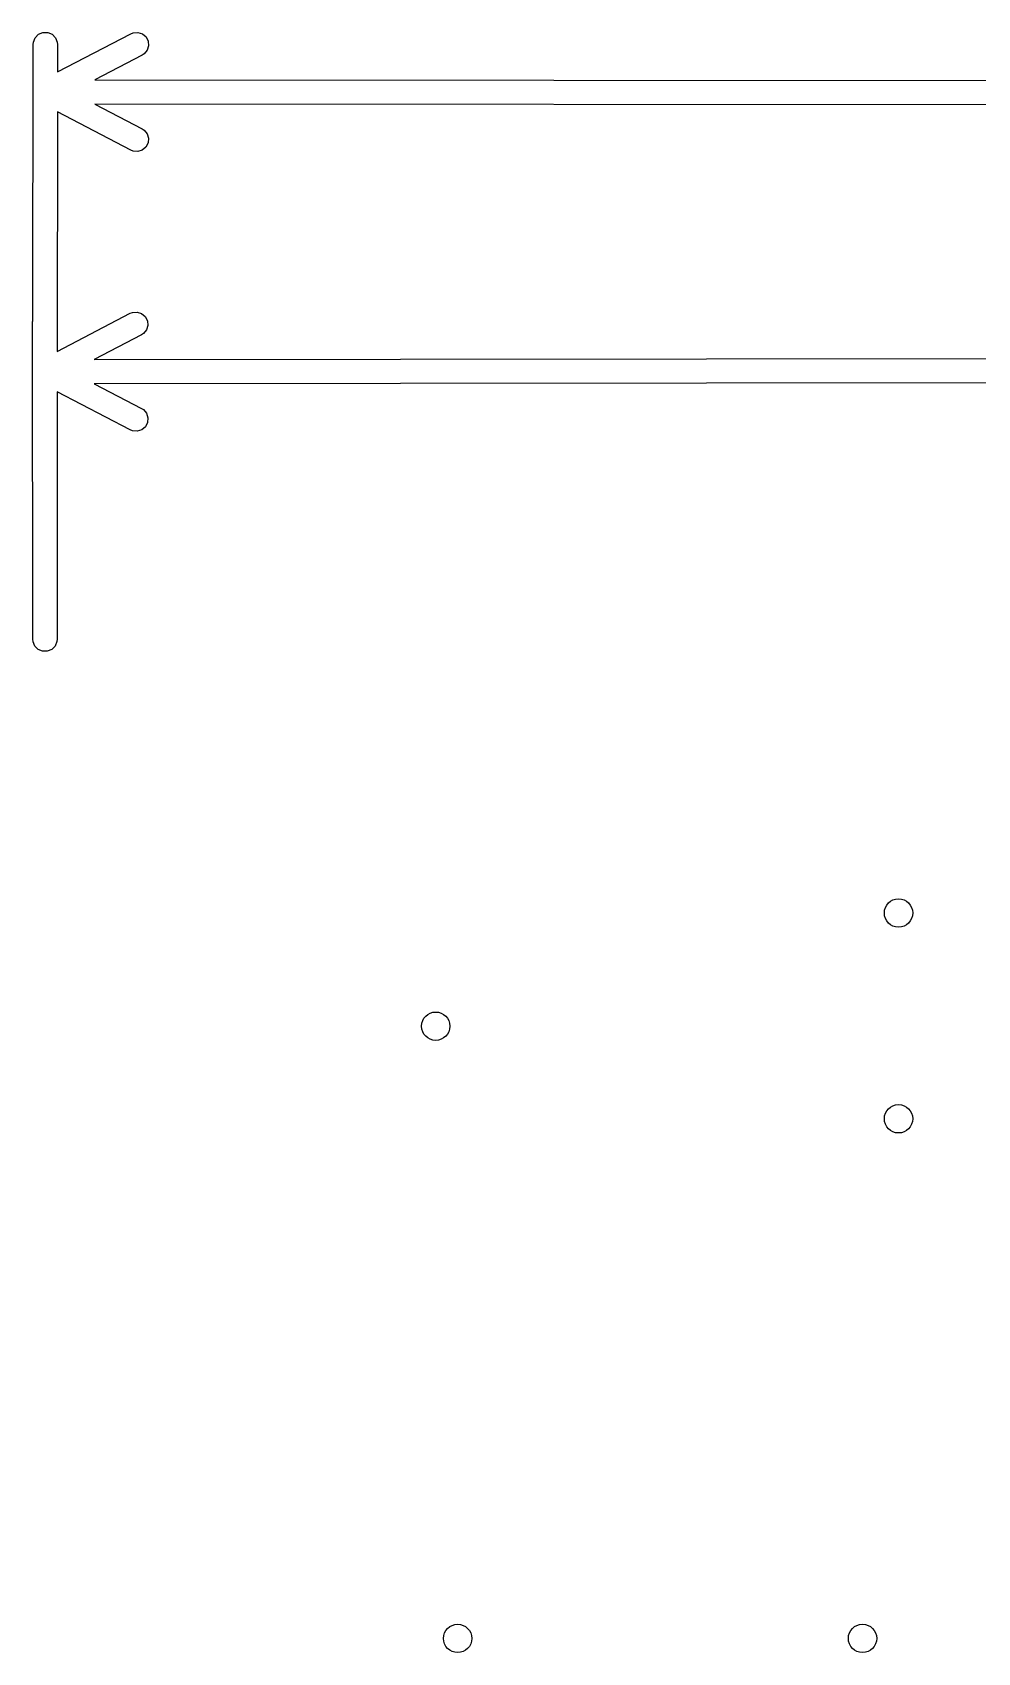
# Model space of a CAD drawing. Extents: x 0 to 1.86, y 0 to 1.96.
# Drawn here: x 0.004 to 0.463, y 1.096 to 1.883 of the extents above; entities that cross this region are included whole.
import ezdxf

# ---------------------------------------------------------------- set-up
doc = ezdxf.new("R2010")
doc.units = 0
doc.header["$MEASUREMENT"] = 0
doc.layers.add('BLACK', color=7, linetype='CONTINUOUS')

msp = doc.modelspace()

# ---------------------------------------------------------------- linework, layer by layer
at = {"layer": 'BLACK', "linetype": 'CONTINUOUS'}
for p, q in [((0.00527, 1.88034), (0.0069, 1.88197)), ((0.0069, 1.88197), (0.00903, 1.88285)), ((0.00903, 1.88285), (0.01134, 1.88285)), ((0.01134, 1.88285), (0.01347, 1.88197)), ((0.01347, 1.88197), (0.01509, 1.88034)), ((0.01608, 1.8637), (0.05181, 1.88227)), ((0.05181, 1.88227), (0.05288, 1.8827)), ((0.05288, 1.8827), (0.05518, 1.8829)), ((0.05518, 1.8829), (0.05738, 1.88221)), ((0.05738, 1.88221), (0.05914, 1.88072)), ((0.00419, 1.74267), (0.00428, 1.87706)), ((0.00428, 1.87706), (0.00439, 1.87821)), ((0.00439, 1.87821), (0.00527, 1.88034)), ((0.01509, 1.88034), (0.01597, 1.87821)), ((0.01597, 1.87821), (0.01609, 1.87705)), ((0.01609, 1.87705), (0.01608, 1.8637)), ((0.05971, 1.87419), (0.05823, 1.87242)), ((0.05914, 1.88072), (0.0602, 1.87868)), ((0.0604, 1.87638), (0.05971, 1.87419)), ((0.0602, 1.87868), (0.0604, 1.87638)), ((0.05726, 1.87179), (0.0343, 1.85986)), ((0.05823, 1.87242), (0.05726, 1.87179)), ((0.0343, 1.85986), (1.56604, 1.85889)), ((0.01607, 1.84424), (0.01599, 1.72789)), ((0.05177, 1.82562), (0.01607, 1.84424)), ((1.56603, 1.84708), (0.0343, 1.84805)), ((0.0343, 1.84805), (0.05723, 1.83609)), ((0.05723, 1.83609), (0.0582, 1.83546)), ((0.0582, 1.83546), (0.05968, 1.83369)), ((0.05911, 1.82716), (0.05734, 1.82568)), ((0.06017, 1.8292), (0.05911, 1.82716)), ((0.05968, 1.83369), (0.06037, 1.83149)), ((0.06037, 1.83149), (0.06017, 1.8292)), ((0.05285, 1.82519), (0.05177, 1.82562)), ((0.05514, 1.82498), (0.05285, 1.82519)), ((0.05734, 1.82568), (0.05514, 1.82498)), ((0.0039, 1.74109), (0.00401, 1.74224)), ((0.00409, 1.58799), (0.0039, 1.74109)), ((0.00401, 1.74224), (0.00419, 1.74267)), ((0.01599, 1.72789), (0.05142, 1.74639)), ((0.05142, 1.74639), (0.0525, 1.74682)), ((0.0525, 1.74682), (0.05479, 1.74702)), ((0.05479, 1.74702), (0.05699, 1.74633)), ((0.05699, 1.74633), (0.05876, 1.74485)), ((0.05876, 1.74485), (0.05982, 1.74281)), ((0.06003, 1.74052), (0.05934, 1.73832)), ((0.05982, 1.74281), (0.06003, 1.74052)), ((0.05689, 1.73592), (0.03396, 1.72394)), ((0.05786, 1.73655), (0.05689, 1.73592)), ((0.05934, 1.73832), (0.05786, 1.73655)), ((0.03396, 1.72394), (1.56569, 1.72588)), ((1.56571, 1.71407), (0.03398, 1.71213)), ((0.03398, 1.71213), (0.05694, 1.70022)), ((0.01598, 1.70817), (0.01591, 1.59)), ((0.05149, 1.68974), (0.01598, 1.70817)), ((0.05694, 1.70022), (0.05791, 1.69959)), ((0.05791, 1.69959), (0.05939, 1.69782)), ((0.05989, 1.69333), (0.05883, 1.69129)), ((0.05939, 1.69782), (0.06008, 1.69563)), ((0.06008, 1.69563), (0.05989, 1.69333)), ((0.05257, 1.68931), (0.05149, 1.68974)), ((0.05487, 1.68911), (0.05257, 1.68931)), ((0.05706, 1.6898), (0.05487, 1.68911)), ((0.05883, 1.69129), (0.05706, 1.6898)), ((0.00421, 1.58684), (0.00409, 1.58799)), ((0.00509, 1.58471), (0.00421, 1.58684)), ((0.00673, 1.58309), (0.00509, 1.58471)), ((0.00886, 1.58221), (0.00673, 1.58309)), ((0.01329, 1.58309), (0.01116, 1.58221)), ((0.01491, 1.58473), (0.01329, 1.58309)), ((0.01579, 1.58686), (0.01491, 1.58473)), ((0.01591, 1.58801), (0.01579, 1.58686)), ((0.01591, 1.59), (0.0159, 1.58997)), ((0.0159, 1.58997), (0.01591, 1.58801)), ((0.01116, 1.58221), (0.00886, 1.58221))]:
    msp.add_line(p, q, dxfattribs=at)
at = {"layer": 'BLACK'}
for centre in [(0.425, 1.455), (0.425, 1.455), (0.2, 1.4), (0.2, 1.4), (0.425, 1.355), (0.425, 1.355), (0.21065, 1.1025), (0.21065, 1.1025), (0.4075, 1.1025), (0.4075, 1.1025)]:
    msp.add_circle(centre, 0.00689, dxfattribs=at)

doc.saveas('drawing.dxf')
